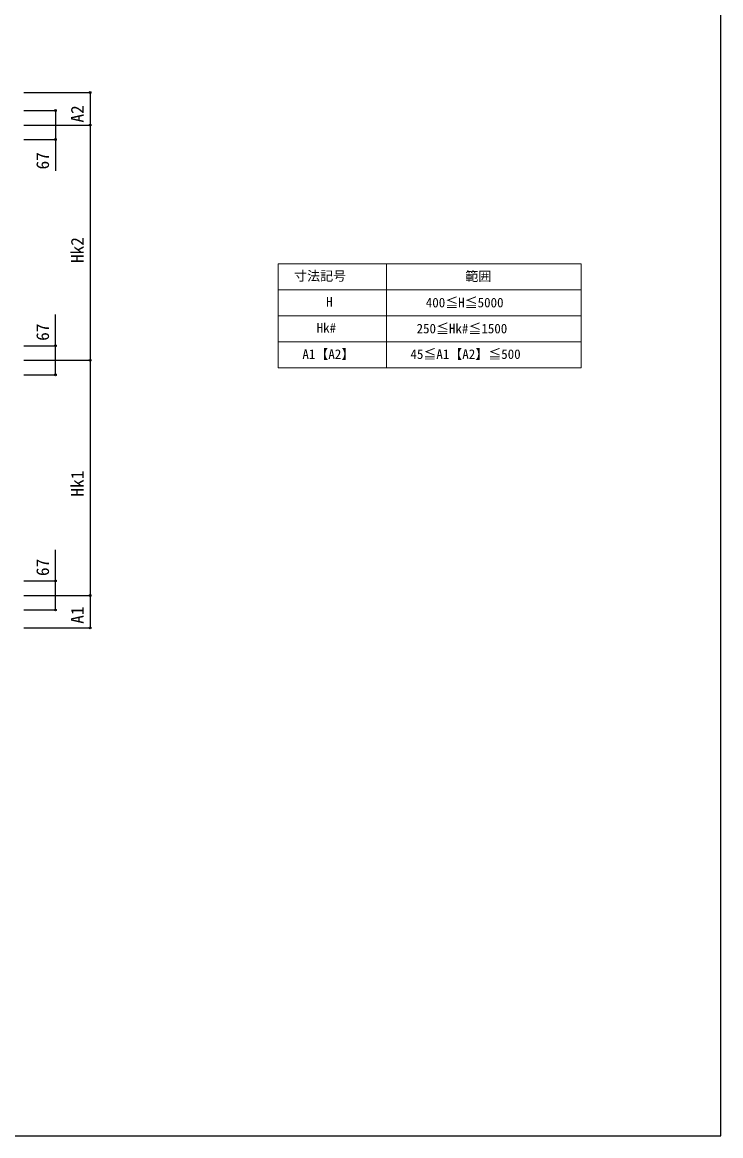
# Model space of a CAD drawing. Units: millimetres, scale not verified. Extents: x -1750 to 1750, y -2608 to 2592.
# Drawn here: x 137 to 1750, y -2608 to -38 of the extents above; entities that cross this region are included whole.
import ezdxf
from ezdxf.enums import TextEntityAlignment as Align

# ---------------------------------------------------------------- set-up
doc = ezdxf.new("R2010")
doc.units = ezdxf.units.MM
doc.header["$LTSCALE"] = 14
doc.layers.add('0-1_TABLE1', color=7, linetype='Continuous', lineweight=18)
doc.layers.add('0-6_YKK_D', color=6, linetype='Continuous')
doc.layers.add('0-7_YKK_ZWAK', color=7, linetype='Continuous')
doc.styles.add('ＭＳ ゴシック', font='')
doc.styles.get('ＭＳ ゴシック').set_extended_font_data('MS Gothic')

msp = doc.modelspace()

# ---------------------------------------------------------------- linework, layer by layer
at = {"layer": '0-1_TABLE1'}
for p, q in [((728, -596.11), (1428, -596.11)), ((728, -656.11), (1428, -656.11)), ((728, -716.11), (1428, -716.11)), ((728, -776.11), (1428, -776.11)), ((728, -836.11), (1428, -836.11))]:
    msp.add_line(p, q, dxfattribs=at)
for points in [[(728, -596.11), (728, -656.11), (728, -836.11)], [(978, -596.11), (978, -656.11), (978, -836.11)], [(1428, -596.11), (1428, -656.11), (1428, -836.11)]]:
    msp.add_lwpolyline(points, dxfattribs=at)
at = {"layer": '0-6_YKK_D'}
for p, q in [((140.8, -200.34), (294.84, -200.34)), ((293.84, -200.34), (293.84, -275.34)), ((140.8, -241.84), (214.84, -241.84)), ((140.8, -275.34), (294.84, -275.34)), ((140.8, -275.34), (294.84, -275.34)), ((293.84, -275.34), (293.84, -818.34)), ((140.8, -308.84), (214.84, -308.84)), ((140.8, -784.84), (214.84, -784.84)), ((140.8, -818.34), (294.84, -818.34)), ((140.8, -818.34), (294.84, -818.34)), ((293.84, -818.34), (293.84, -1361.34)), ((140.8, -851.84), (214.84, -851.84)), ((140.8, -1327.84), (214.84, -1327.84)), ((140.8, -1361.34), (294.84, -1361.34)), ((140.8, -1361.34), (294.84, -1361.34)), ((293.84, -1361.34), (293.84, -1436.34)), ((140.8, -1394.84), (214.84, -1394.84)), ((140.8, -1436.34), (294.84, -1436.34))]:
    msp.add_line(p, q, dxfattribs=at)
for points in [[(213.84, -241.84), (213.84, -308.84), (213.84, -380.7)], [(213.84, -851.84), (213.84, -784.84), (213.84, -712.97)], [(213.84, -1394.84), (213.84, -1327.84), (213.84, -1255.97)]]:
    msp.add_lwpolyline(points, dxfattribs=at)
for centre in [(293.84, -200.34), (213.84, -241.84), (293.84, -275.34), (293.84, -275.34), (213.84, -308.84), (213.84, -784.84), (293.84, -818.34), (293.84, -818.34), (213.84, -851.84), (213.84, -1327.84), (293.84, -1361.34), (293.84, -1361.34), (213.84, -1394.84), (293.84, -1436.34)]:
    msp.add_circle(centre, 2.12, dxfattribs=at)
at = {"layer": '0-7_YKK_ZWAK'}
msp.add_lwpolyline([(-1750, -2608.5), (1750, -2608.5), (1750, 2491.5)], dxfattribs=at)

# ---------------------------------------------------------------- texts
at = {"layer": '0-1_TABLE1', "style": 'ＭＳ ゴシック'}
for s, p in [('寸法記号', (765.05, -641.36)), ('範囲', (1160.3, -642.05)), ('H', (839.02, -701.11)), ('400≦H≦5000', (1069.02, -702.81)), ('Hk#', (817.03, -761.11)), ('250≦Hk#≦1500', (1047.72, -762.81)), ('A1【A2】', (784.14, -821.79)), ('45≦A1【A2】≦500', (1033.57, -821.79))]:
    msp.add_text(s, height=21.99, dxfattribs=at).set_placement(p, align=Align.BOTTOM_LEFT)
at = {"layer": '0-6_YKK_D', "style": 'ＭＳ ゴシック'}
for s, p in [('A2', (287.84, -269.65)), ('67', (207.84, -377.88)), ('Hk2', (287.84, -594)), ('67', (207.84, -773.52)), ('Hk1', (287.84, -1133.02)), ('67', (207.84, -1316.52)), ('A1', (287.84, -1426.68))]:
    msp.add_text(s, height=29.33, rotation=90, dxfattribs=at).set_placement(p, align=Align.BOTTOM_LEFT)

doc.saveas('drawing.dxf')
